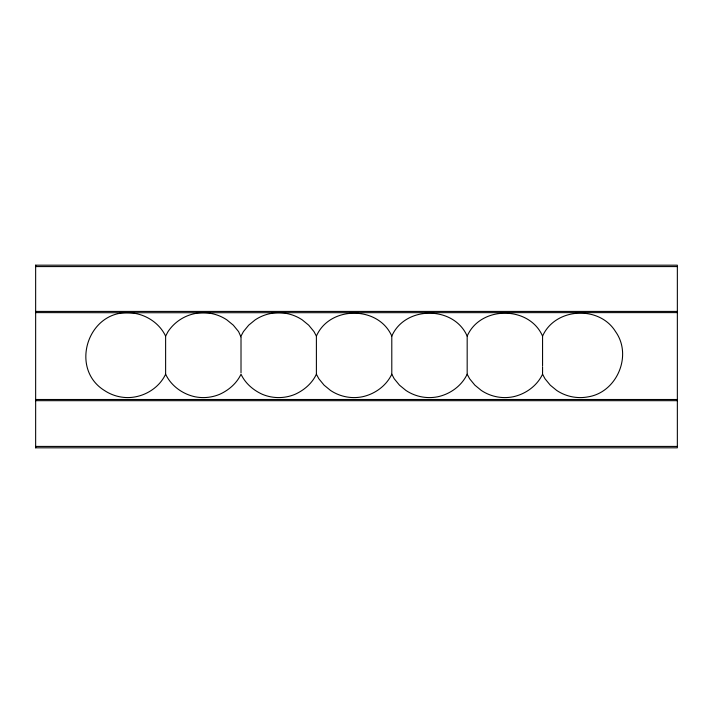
<?xml version="1.0" encoding="UTF-8"?>
<svg xmlns="http://www.w3.org/2000/svg" width="713" height="713" viewBox="0 0 713 713"><rect width="100%" height="100%" fill="white"/><g stroke="black" fill="none" stroke-linecap="round" stroke-linejoin="round"><path stroke-width="1.07" d="M677.35 266.573L35.65 266.573L35.65 265.183L677.35 265.183L677.35 447.817L35.65 447.817L35.65 446.427L677.35 446.427M677.35 312.606L127.921 312.74C87.485 311.563 69.526 368.755 104.356 390.439A42.415 42.415 0 0 0 127.921 397.587C143.518 397.48 158.892 388.425 165.621 374.209L165.621 336.126L168.036 331.598A42.423 42.423 0 0 1 226.886 319.896L233.311 325.173L238.588 331.598L241.012 337.044M241.012 336.126L243.427 331.598L248.703 325.173L255.129 319.896A42.423 42.423 0 0 1 302.276 319.896L308.702 325.173L313.978 331.598L316.394 336.126L316.394 374.209C312.125 383.353 304.059 390.278 294.941 394.36A42.432 42.432 0 0 1 262.464 394.36C253.347 390.278 245.281 383.353 241.012 374.209C236.734 383.353 228.668 390.278 219.551 394.36A42.432 42.432 0 0 1 195.032 396.776C182.555 394.075 171.12 385.867 165.621 374.209M316.394 336.126C329.709 305.547 378.478 305.547 391.793 336.126L391.793 374.209C386.277 385.867 374.869 394.075 362.373 396.776A42.423 42.423 0 0 1 330.52 390.439L324.094 385.163L318.818 378.737L316.394 374.209M391.793 336.126C405.1 305.547 453.869 305.547 467.175 336.126L467.175 374.209L469.6 378.737L474.876 385.163L481.302 390.439A42.423 42.423 0 0 0 513.155 396.776C525.65 394.075 537.058 385.867 542.566 374.209L542.566 373.291M467.175 336.126C480.491 305.538 529.269 305.556 542.566 336.126L542.566 365.769M467.175 374.209C461.668 385.867 450.26 394.075 437.764 396.776A42.423 42.423 0 0 1 405.911 390.439L399.485 385.163L394.209 378.737L391.793 374.209M542.566 336.126C555.204 307.535 599.294 305.146 615.542 331.598C632.538 355.297 617.119 391.945 588.546 396.776A42.423 42.423 0 0 1 556.693 390.439L550.267 385.163L544.99 378.737L542.566 374.209M35.65 311.421L677.35 311.421M35.65 399.494L677.35 399.494M35.65 400.679L677.35 400.679M35.65 312.606L127.921 312.74C143.518 312.82 158.892 321.928 165.621 336.126M542.566 366.776L542.566 372.81M241.012 337.525L241.012 372.81M35.65 265.183L35.65 447.817"/></g></svg>
